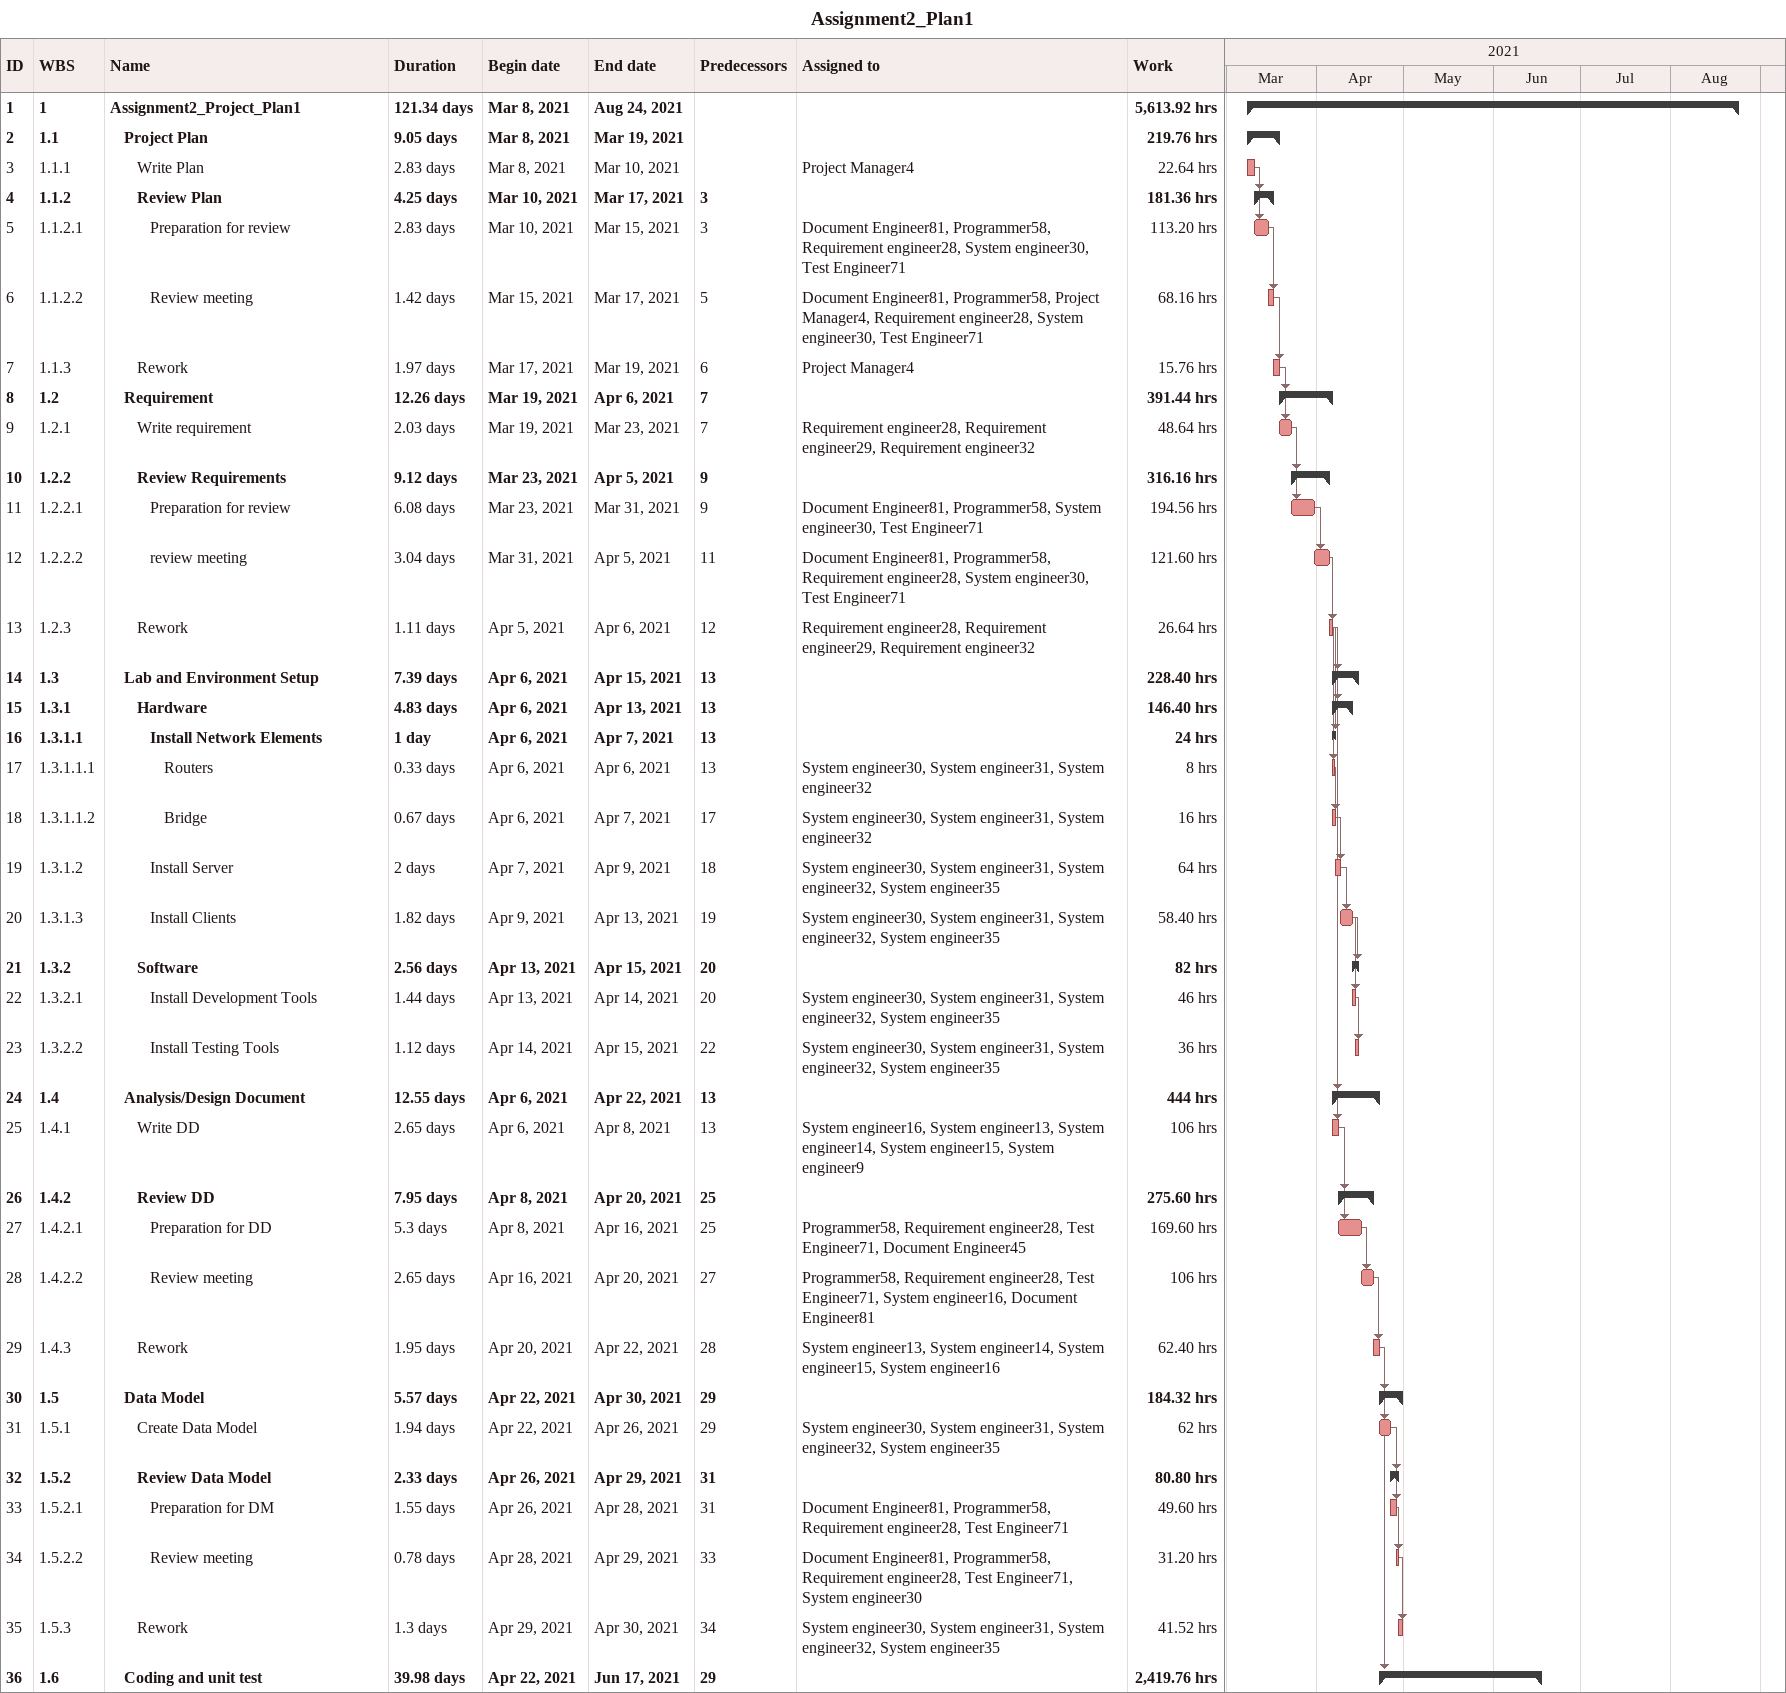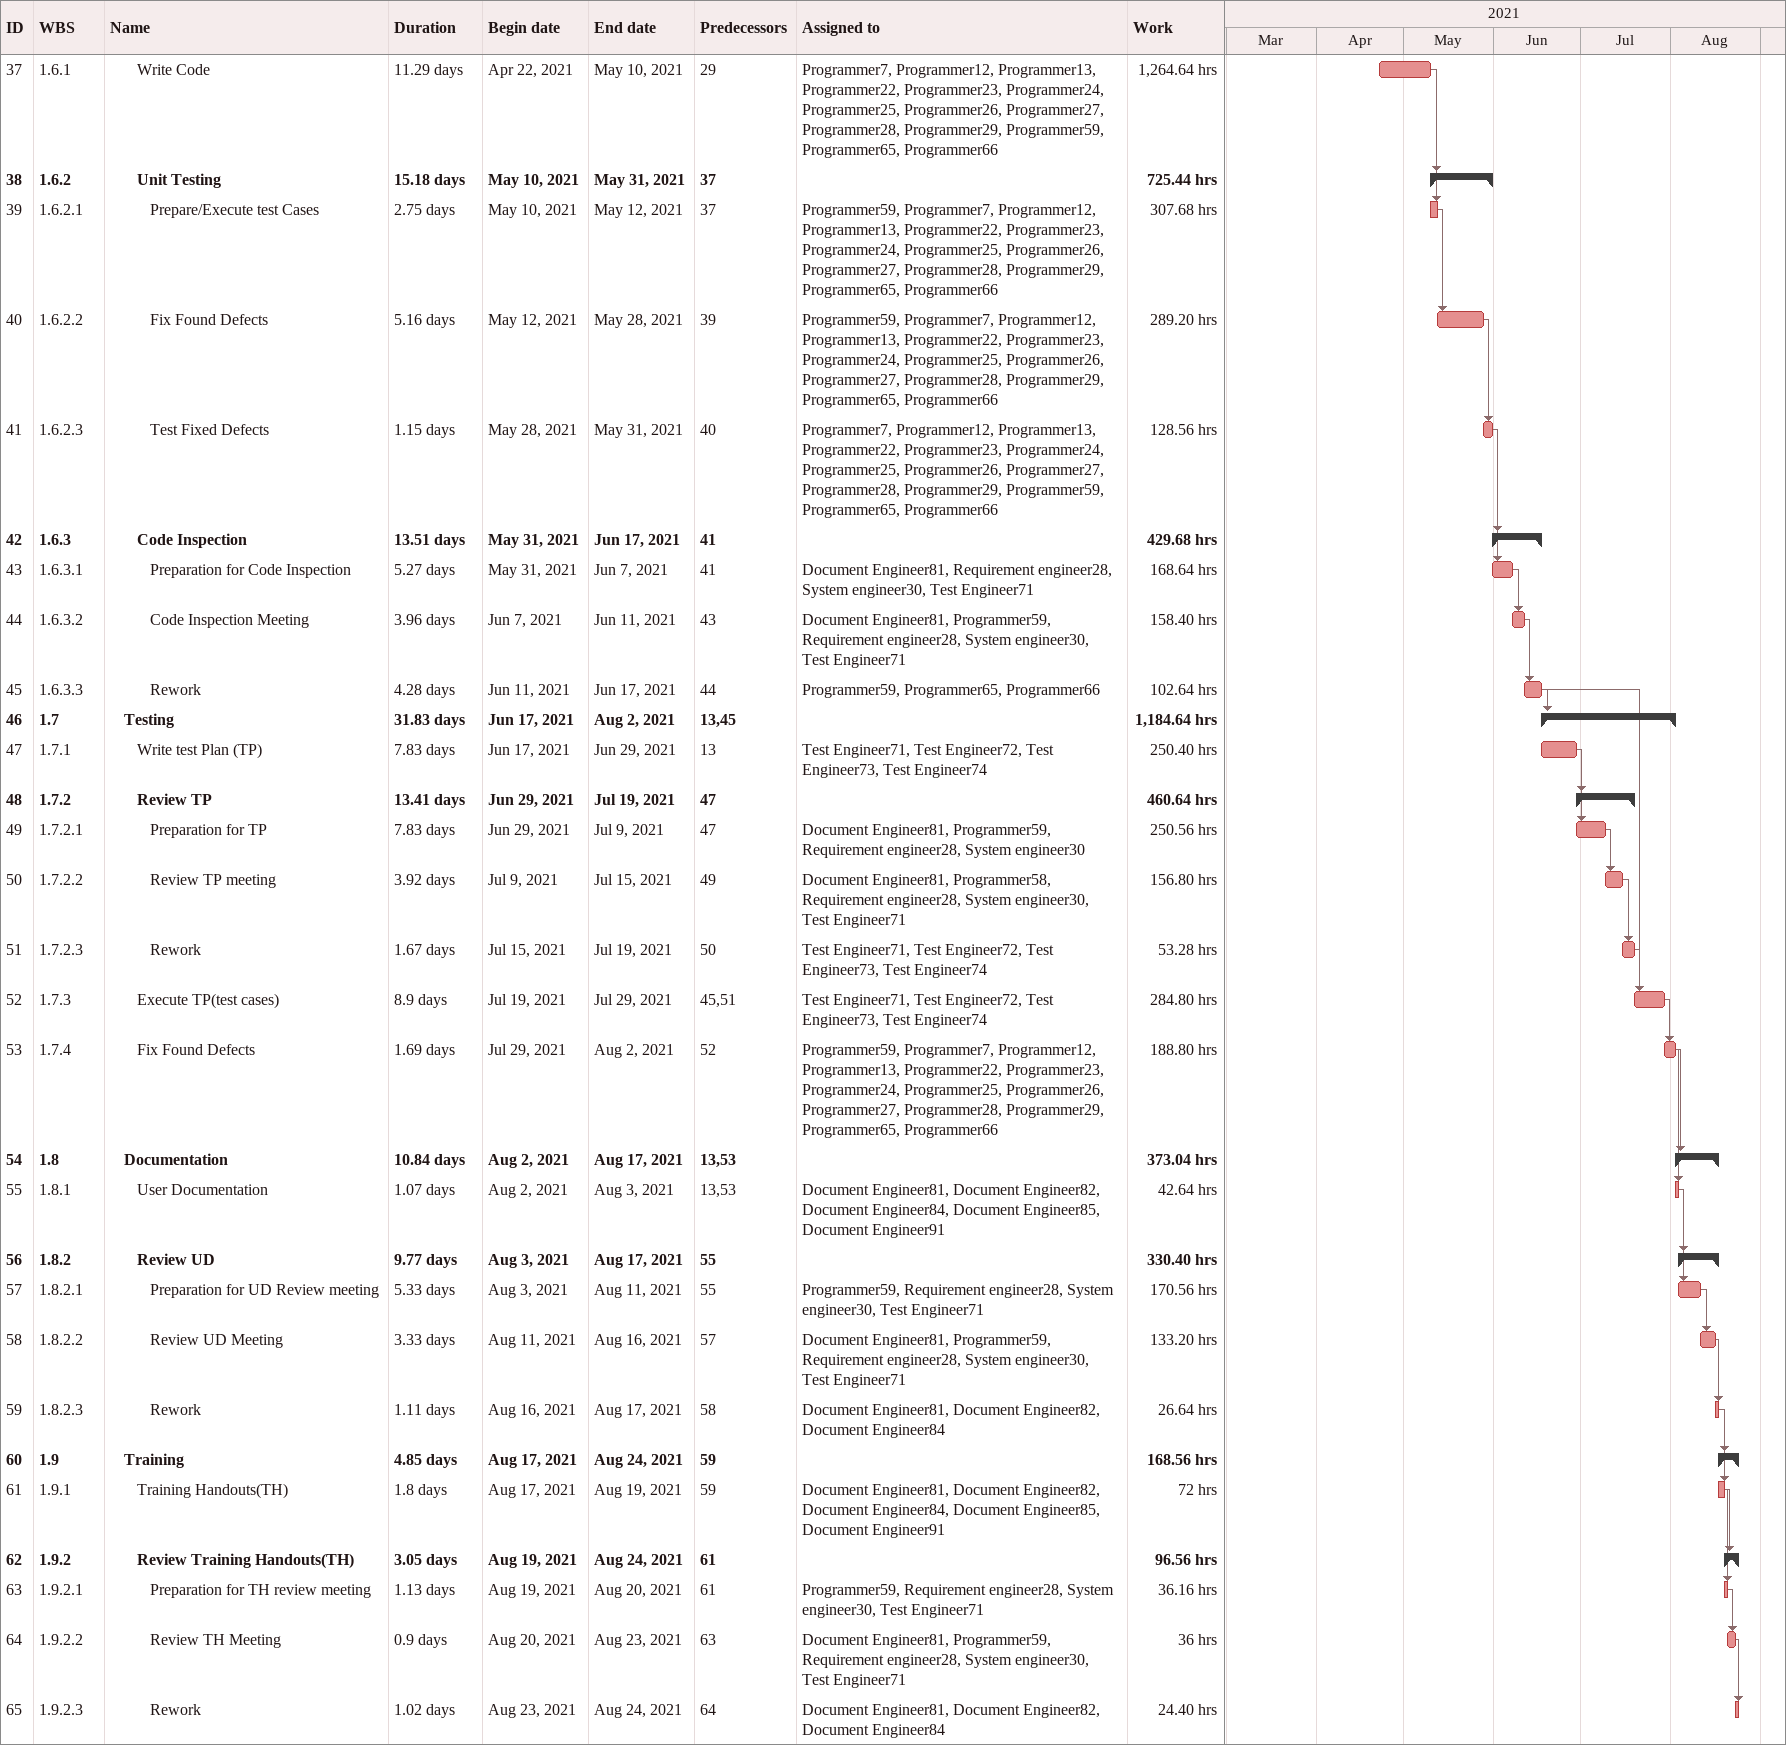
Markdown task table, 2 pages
Assignment2_Plan1

| ID | WBS | Task | Duration | Start | Finish | Predecessors | Resources | Work (h) |
|---|---|---|---|---|---|---|---|---|
| 1 | 1 | **Assignment2_Project_Plan1** | 121.34d | 2021-03-08 | 2021-08-24 |  |  | 5613.92 |
| 2 | 1.1 | **Project Plan** | 9.05d | 2021-03-08 | 2021-03-19 |  |  | 219.76 |
| 3 | 1.1.1 | Write Plan | 2.83d | 2021-03-08 | 2021-03-10 |  | Project Manager4 | 22.64 |
| 4 | 1.1.2 | **Review Plan** | 4.25d | 2021-03-10 | 2021-03-17 | 3 |  | 181.36 |
| 5 | 1.1.2.1 | Preparation for review | 2.83d | 2021-03-10 | 2021-03-15 | 3 | Document Engineer81, Programmer58, Requirement engineer28, System engineer30, Test Engineer71 | 113.20 |
| 6 | 1.1.2.2 | Review meeting | 1.42d | 2021-03-15 | 2021-03-17 | 5 | Document Engineer81, Programmer58, Project Manager4, Requirement engineer28, System engineer30, Test Engineer71 | 68.16 |
| 7 | 1.1.3 | Rework | 1.97d | 2021-03-17 | 2021-03-19 | 6 | Project Manager4 | 15.76 |
| 8 | 1.2 | **Requirement** | 12.26d | 2021-03-19 | 2021-04-06 | 7 |  | 391.44 |
| 9 | 1.2.1 | Write requirement | 2.03d | 2021-03-19 | 2021-03-23 | 7 | Requirement engineer28, Requirement engineer29, Requirement engineer32 | 48.64 |
| 10 | 1.2.2 | **Review Requirements** | 9.12d | 2021-03-23 | 2021-04-05 | 9 |  | 316.16 |
| 11 | 1.2.2.1 | Preparation for review | 6.08d | 2021-03-23 | 2021-03-31 | 9 | Document Engineer81, Programmer58, System engineer30, Test Engineer71 | 194.56 |
| 12 | 1.2.2.2 | review meeting | 3.04d | 2021-03-31 | 2021-04-05 | 11 | Document Engineer81, Programmer58, Requirement engineer28, System engineer30, Test Engineer71 | 121.60 |
| 13 | 1.2.3 | Rework | 1.11d | 2021-04-05 | 2021-04-06 | 12 | Requirement engineer28, Requirement engineer29, Requirement engineer32 | 26.64 |
| 14 | 1.3 | **Lab and Environment Setup** | 7.39d | 2021-04-06 | 2021-04-15 | 13 |  | 228.40 |
| 15 | 1.3.1 | **Hardware** | 4.83d | 2021-04-06 | 2021-04-13 | 13 |  | 146.40 |
| 16 | 1.3.1.1 | **Install Network Elements** | 1d | 2021-04-06 | 2021-04-07 | 13 |  | 24 |
| 17 | 1.3.1.1.1 | Routers | 0.33d | 2021-04-06 | 2021-04-06 | 13 | System engineer30, System engineer31, System engineer32 | 8 |
| 18 | 1.3.1.1.2 | Bridge | 0.67d | 2021-04-06 | 2021-04-07 | 17 | System engineer30, System engineer31, System engineer32 | 16 |
| 19 | 1.3.1.2 | Install Server | 2d | 2021-04-07 | 2021-04-09 | 18 | System engineer30, System engineer31, System engineer32, System engineer35 | 64 |
| 20 | 1.3.1.3 | Install Clients | 1.82d | 2021-04-09 | 2021-04-13 | 19 | System engineer30, System engineer31, System engineer32, System engineer35 | 58.40 |
| 21 | 1.3.2 | **Software** | 2.56d | 2021-04-13 | 2021-04-15 | 20 |  | 82 |
| 22 | 1.3.2.1 | Install Development Tools | 1.44d | 2021-04-13 | 2021-04-14 | 20 | System engineer30, System engineer31, System engineer32, System engineer35 | 46 |
| 23 | 1.3.2.2 | Install Testing Tools | 1.12d | 2021-04-14 | 2021-04-15 | 22 | System engineer30, System engineer31, System engineer32, System engineer35 | 36 |
| 24 | 1.4 | **Analysis/Design Document** | 12.55d | 2021-04-06 | 2021-04-22 | 13 |  | 444 |
| 25 | 1.4.1 | Write DD | 2.65d | 2021-04-06 | 2021-04-08 | 13 | System engineer16, System engineer13, System engineer14, System engineer15, System engineer9 | 106 |
| 26 | 1.4.2 | **Review DD** | 7.95d | 2021-04-08 | 2021-04-20 | 25 |  | 275.60 |
| 27 | 1.4.2.1 | Preparation for DD | 5.3d | 2021-04-08 | 2021-04-16 | 25 | Programmer58, Requirement engineer28, Test Engineer71, Document Engineer45 | 169.60 |
| 28 | 1.4.2.2 | Review meeting | 2.65d | 2021-04-16 | 2021-04-20 | 27 | Programmer58, Requirement engineer28, Test Engineer71, System engineer16, Document Engineer81 | 106 |
| 29 | 1.4.3 | Rework | 1.95d | 2021-04-20 | 2021-04-22 | 28 | System engineer13, System engineer14, System engineer15, System engineer16 | 62.40 |
| 30 | 1.5 | **Data Model** | 5.57d | 2021-04-22 | 2021-04-30 | 29 |  | 184.32 |
| 31 | 1.5.1 | Create Data Model | 1.94d | 2021-04-22 | 2021-04-26 | 29 | System engineer30, System engineer31, System engineer32, System engineer35 | 62 |
| 32 | 1.5.2 | **Review Data Model** | 2.33d | 2021-04-26 | 2021-04-29 | 31 |  | 80.80 |
| 33 | 1.5.2.1 | Preparation for DM | 1.55d | 2021-04-26 | 2021-04-28 | 31 | Document Engineer81, Programmer58, Requirement engineer28, Test Engineer71 | 49.60 |
| 34 | 1.5.2.2 | Review meeting | 0.78d | 2021-04-28 | 2021-04-29 | 33 | Document Engineer81, Programmer58, Requirement engineer28, Test Engineer71, System engineer30 | 31.20 |
| 35 | 1.5.3 | Rework | 1.3d | 2021-04-29 | 2021-04-30 | 34 | System engineer30, System engineer31, System engineer32, System engineer35 | 41.52 |
| 36 | 1.6 | **Coding and unit test** | 39.98d | 2021-04-22 | 2021-06-17 | 29 |  | 2419.76 |
| 37 | 1.6.1 | Write Code | 11.29d | 2021-04-22 | 2021-05-10 | 29 | Programmer7, Programmer12, Programmer13, Programmer22, Programmer23, Programmer24, Programmer25, Programmer26, Programmer27, Programmer28, Programmer29, Programmer59, Programmer65, Programmer66 | 1264.64 |
| 38 | 1.6.2 | **Unit Testing** | 15.18d | 2021-05-10 | 2021-05-31 | 37 |  | 725.44 |
| 39 | 1.6.2.1 | Prepare/Execute test Cases | 2.75d | 2021-05-10 | 2021-05-12 | 37 | Programmer59, Programmer7, Programmer12, Programmer13, Programmer22, Programmer23, Programmer24, Programmer25, Programmer26, Programmer27, Programmer28, Programmer29, Programmer65, Programmer66 | 307.68 |
| 40 | 1.6.2.2 | Fix Found Defects | 5.16d | 2021-05-12 | 2021-05-28 | 39 | Programmer59, Programmer7, Programmer12, Programmer13, Programmer22, Programmer23, Programmer24, Programmer25, Programmer26, Programmer27, Programmer28, Programmer29, Programmer65, Programmer66 | 289.20 |
| 41 | 1.6.2.3 | Test Fixed Defects | 1.15d | 2021-05-28 | 2021-05-31 | 40 | Programmer7, Programmer12, Programmer13, Programmer22, Programmer23, Programmer24, Programmer25, Programmer26, Programmer27, Programmer28, Programmer29, Programmer59, Programmer65, Programmer66 | 128.56 |
| 42 | 1.6.3 | **Code Inspection** | 13.51d | 2021-05-31 | 2021-06-17 | 41 |  | 429.68 |
| 43 | 1.6.3.1 | Preparation for Code Inspection | 5.27d | 2021-05-31 | 2021-06-07 | 41 | Document Engineer81, Requirement engineer28, System engineer30, Test Engineer71 | 168.64 |
| 44 | 1.6.3.2 | Code Inspection Meeting | 3.96d | 2021-06-07 | 2021-06-11 | 43 | Document Engineer81, Programmer59, Requirement engineer28, System engineer30, Test Engineer71 | 158.40 |
| 45 | 1.6.3.3 | Rework | 4.28d | 2021-06-11 | 2021-06-17 | 44 | Programmer59, Programmer65, Programmer66 | 102.64 |
| 46 | 1.7 | **Testing** | 31.83d | 2021-06-17 | 2021-08-02 | 13, 45 |  | 1184.64 |
| 47 | 1.7.1 | Write test Plan (TP) | 7.83d | 2021-06-17 | 2021-06-29 | 13 | Test Engineer71, Test Engineer72, Test Engineer73, Test Engineer74 | 250.40 |
| 48 | 1.7.2 | **Review TP** | 13.41d | 2021-06-29 | 2021-07-19 | 47 |  | 460.64 |
| 49 | 1.7.2.1 | Preparation for TP | 7.83d | 2021-06-29 | 2021-07-09 | 47 | Document Engineer81, Programmer59, Requirement engineer28, System engineer30 | 250.56 |
| 50 | 1.7.2.2 | Review TP meeting | 3.92d | 2021-07-09 | 2021-07-15 | 49 | Document Engineer81, Programmer58, Requirement engineer28, System engineer30, Test Engineer71 | 156.80 |
| 51 | 1.7.2.3 | Rework | 1.67d | 2021-07-15 | 2021-07-19 | 50 | Test Engineer71, Test Engineer72, Test Engineer73, Test Engineer74 | 53.28 |
| 52 | 1.7.3 | Execute TP(test cases) | 8.9d | 2021-07-19 | 2021-07-29 | 45, 51 | Test Engineer71, Test Engineer72, Test Engineer73, Test Engineer74 | 284.80 |
| 53 | 1.7.4 | Fix Found Defects | 1.69d | 2021-07-29 | 2021-08-02 | 52 | Programmer59, Programmer7, Programmer12, Programmer13, Programmer22, Programmer23, Programmer24, Programmer25, Programmer26, Programmer27, Programmer28, Programmer29, Programmer65, Programmer66 | 188.80 |
| 54 | 1.8 | **Documentation** | 10.84d | 2021-08-02 | 2021-08-17 | 13, 53 |  | 373.04 |
| 55 | 1.8.1 | User Documentation | 1.07d | 2021-08-02 | 2021-08-03 | 13, 53 | Document Engineer81, Document Engineer82, Document Engineer84, Document Engineer85, Document Engineer91 | 42.64 |
| 56 | 1.8.2 | **Review UD** | 9.77d | 2021-08-03 | 2021-08-17 | 55 |  | 330.40 |
| 57 | 1.8.2.1 | Preparation for UD Review meeting | 5.33d | 2021-08-03 | 2021-08-11 | 55 | Programmer59, Requirement engineer28, System engineer30, Test Engineer71 | 170.56 |
| 58 | 1.8.2.2 | Review UD Meeting | 3.33d | 2021-08-11 | 2021-08-16 | 57 | Document Engineer81, Programmer59, Requirement engineer28, System engineer30, Test Engineer71 | 133.20 |
| 59 | 1.8.2.3 | Rework | 1.11d | 2021-08-16 | 2021-08-17 | 58 | Document Engineer81, Document Engineer82, Document Engineer84 | 26.64 |
| 60 | 1.9 | **Training** | 4.85d | 2021-08-17 | 2021-08-24 | 59 |  | 168.56 |
| 61 | 1.9.1 | Training Handouts(TH) | 1.8d | 2021-08-17 | 2021-08-19 | 59 | Document Engineer81, Document Engineer82, Document Engineer84, Document Engineer85, Document Engineer91 | 72 |
| 62 | 1.9.2 | **Review Training Handouts(TH)** | 3.05d | 2021-08-19 | 2021-08-24 | 61 |  | 96.56 |
| 63 | 1.9.2.1 | Preparation for TH review meeting | 1.13d | 2021-08-19 | 2021-08-20 | 61 | Programmer59, Requirement engineer28, System engineer30, Test Engineer71 | 36.16 |
| 64 | 1.9.2.2 | Review TH Meeting | 0.9d | 2021-08-20 | 2021-08-23 | 63 | Document Engineer81, Programmer59, Requirement engineer28, System engineer30, Test Engineer71 | 36 |
| 65 | 1.9.2.3 | Rework | 1.02d | 2021-08-23 | 2021-08-24 | 64 | Document Engineer81, Document Engineer82, Document Engineer84 | 24.40 |
